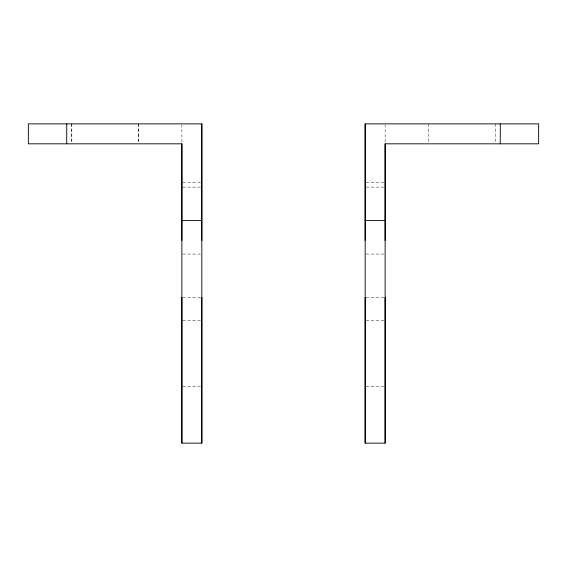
<?xml version="1.0" encoding="UTF-8"?>
<svg xmlns="http://www.w3.org/2000/svg" width="567" height="567" viewBox="0 0 567 567"><rect width="100%" height="100%" fill="white"/><g stroke="black" fill="none" stroke-linecap="round" stroke-linejoin="round"><path stroke-width="0.43" stroke-dasharray="2.83 2.13" d="M181.872 142.09L181.872 124.74M385.128 142.09L385.128 124.74M182.737 182.205L200.959 182.205M366.041 182.205L384.263 182.205M182.737 187.117L201.831 187.117M366.041 187.117L385.128 187.117M182.737 254.059L201.831 254.059M366.041 254.059L385.128 254.059M182.737 297.349L200.959 297.349M366.041 297.349L384.263 297.349M182.737 320.291L201.831 320.291M366.041 320.291L385.128 320.291M182.737 386.751L201.831 386.751M366.041 386.751L385.128 386.751M495.36 123.868L495.36 142.09M428.425 123.868L428.425 142.09M138.575 123.868L138.575 142.09M138.376 123.868L138.376 142.09M71.839 123.868L71.839 142.09M71.64 123.868L71.64 142.09"/><path stroke-width="0.85" d="M201.831 297.349L201.831 443.132L181.872 443.132L181.872 297.349M181.872 240.458L181.872 143.827L28.35 143.827L28.35 123.868L201.831 123.868L201.831 240.458M385.128 297.349L385.128 443.132L365.169 443.132L365.169 297.349M365.169 240.458L365.169 123.868L538.65 123.868L538.65 143.827L385.128 143.827L385.128 443.132M385.128 240.458L385.128 143.827M181.872 220.584L201.831 220.584M365.169 220.584L385.128 220.584M500.271 123.868L500.271 143.827M365.169 123.868L365.169 443.132M201.831 123.868L201.831 443.132M181.872 143.827L181.872 443.132M66.729 123.868L66.729 143.827"/></g></svg>
